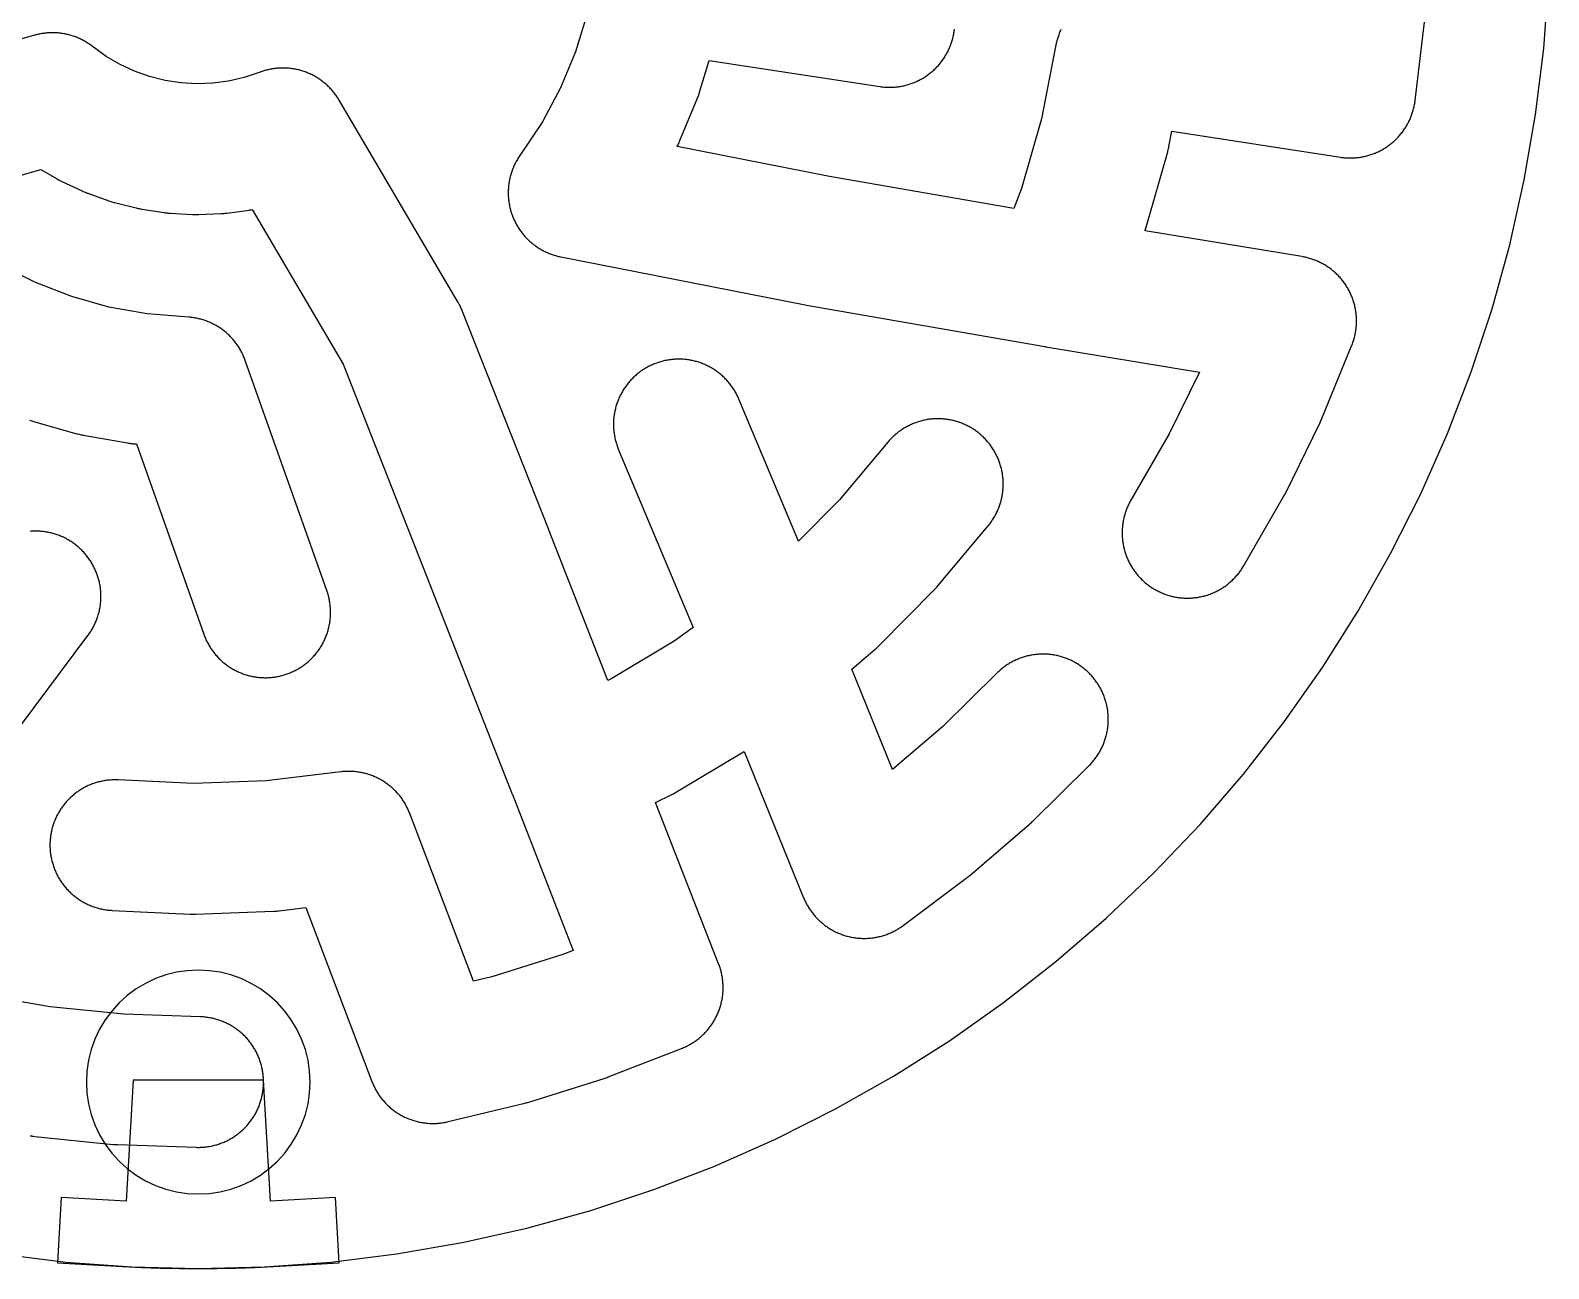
# Model space of a CAD drawing. Header units: millimetres. Extents: x -145 to 145, y -145 to 145.
# Drawn here: x -18 to 144.8, y -145 to -12.3 of the extents above; entities that cross this region are included whole.
import ezdxf

# ---------------------------------------------------------------- set-up
doc = ezdxf.new("R2010")
doc.units = ezdxf.units.MM
for name, color, linetype in [('BOUNDARY', 3, 'CONTINUOUS'), ('CORRIDORS', 1, 'CONTINUOUS'), ('WEDGE_CUT', 1, 'CONTINUOUS')]:
    doc.layers.add(name, color=color, linetype=linetype)

msp = doc.modelspace()

# ---------------------------------------------------------------- linework, layer by layer
at = {"layer": 'BOUNDARY'}
msp.add_lwpolyline([(-21.276, -143.431), (-14.212, -144.302), (-7.115, -144.825), (0, -145), (7.115, -144.825), (14.212, -144.302), (21.276, -143.431), (28.288, -142.214), (35.232, -140.655), (42.091, -138.756), (48.849, -136.524), (55.489, -133.963), (61.995, -131.078), (68.353, -127.879), (74.545, -124.371), (80.558, -120.563), (86.376, -116.465), (91.987, -112.087), (97.376, -107.438), (102.53, -102.53), (107.438, -97.376), (112.087, -91.987), (116.465, -86.376), (120.563, -80.558), (124.371, -74.545), (127.879, -68.353), (131.078, -61.995), (133.963, -55.489), (136.524, -48.849), (138.756, -42.091), (140.655, -35.232), (142.214, -28.288), (143.431, -21.276), (144.302, -14.212), (144.825, -7.115)], dxfattribs=at)
msp.add_lwpolyline([(12, -125), (11.942, -123.824), (11.769, -122.659), (11.483, -121.517), (11.087, -120.408), (10.583, -119.343), (9.978, -118.333), (9.276, -117.387), (8.485, -116.515), (7.613, -115.724), (6.667, -115.022), (5.657, -114.417), (4.592, -113.913), (3.483, -113.517), (2.341, -113.231), (1.176, -113.058), (0, -113), (-1.176, -113.058), (-2.341, -113.231), (-3.483, -113.517), (-4.592, -113.913), (-5.657, -114.417), (-6.667, -115.022), (-7.613, -115.724), (-8.485, -116.515), (-9.276, -117.387), (-9.978, -118.333), (-10.583, -119.343), (-11.087, -120.408), (-11.483, -121.517), (-11.769, -122.659), (-11.942, -123.824), (-12, -125), (-11.942, -126.176), (-11.769, -127.341), (-11.483, -128.483), (-11.087, -129.592), (-10.583, -130.657), (-9.978, -131.667), (-9.276, -132.613), (-8.485, -133.485), (-7.613, -134.276), (-6.667, -134.978), (-5.657, -135.583), (-4.592, -136.087), (-3.483, -136.483), (-2.341, -136.769), (-1.176, -136.942), (0, -137), (1.176, -136.942), (2.341, -136.769), (3.483, -136.483), (4.592, -136.087), (5.657, -135.583), (6.667, -134.978), (7.613, -134.276), (8.485, -133.485), (9.276, -132.613), (9.978, -131.667), (10.583, -130.657), (11.087, -129.592), (11.483, -128.483), (11.769, -127.341), (11.942, -126.176)], close=True, dxfattribs=at)
at = {"layer": 'CORRIDORS'}
for points in [[(41.664, -10.587), (40.45, -14.55), (38.851, -18.4), (36.904, -22.046), (34.412, -25.792), (34.347, -25.892), (34.284, -25.992), (34.223, -26.093), (34.163, -26.195), (34.106, -26.298), (34.049, -26.402), (33.995, -26.508), (33.943, -26.614), (33.892, -26.72), (33.843, -26.828), (33.796, -26.937), (33.75, -27.046), (33.707, -27.156), (33.665, -27.267), (33.626, -27.378), (33.588, -27.49), (33.552, -27.603), (33.518, -27.716), (33.486, -27.83), (33.456, -27.945), (33.428, -28.06), (33.401, -28.175), (33.377, -28.291), (33.355, -28.407), (33.335, -28.524), (33.316, -28.641), (33.3, -28.758), (33.285, -28.875), (33.273, -28.993), (33.262, -29.111), (33.254, -29.229), (33.247, -29.347), (33.243, -29.465), (33.241, -29.583), (33.24, -29.702), (33.242, -29.82), (33.245, -29.938), (33.251, -30.056), (33.258, -30.175), (33.268, -30.292), (33.279, -30.41), (33.293, -30.528), (33.308, -30.645), (33.326, -30.762), (33.345, -30.879), (33.367, -30.995), (33.39, -31.111), (33.415, -31.227), (33.443, -31.342), (33.472, -31.457), (33.503, -31.571), (33.536, -31.684), (33.571, -31.797), (33.608, -31.91), (33.647, -32.021), (33.687, -32.133), (33.73, -32.243), (33.774, -32.353), (33.821, -32.462), (33.869, -32.57), (33.919, -32.677), (33.97, -32.783), (34.024, -32.889), (34.079, -32.993), (34.136, -33.097), (34.195, -33.2), (34.256, -33.301), (34.318, -33.402), (34.382, -33.502), (34.447, -33.6), (34.515, -33.697), (34.584, -33.794), (34.654, -33.889), (34.726, -33.983), (34.8, -34.075), (34.875, -34.166), (34.952, -34.256), (35.03, -34.345), (35.11, -34.433), (35.191, -34.519), (35.274, -34.603), (35.358, -34.686), (35.443, -34.768), (35.53, -34.849), (35.618, -34.927), (35.708, -35.005), (35.799, -35.081), (35.891, -35.155), (35.984, -35.228), (36.079, -35.299), (36.174, -35.368), (36.271, -35.436), (36.369, -35.503), (36.469, -35.567), (36.569, -35.63), (36.67, -35.691), (36.772, -35.751), (36.876, -35.808), (36.98, -35.864), (37.085, -35.919), (37.191, -35.971), (37.298, -36.022), (37.406, -36.071), (37.514, -36.118), (37.624, -36.163), (37.734, -36.206), (37.845, -36.247), (37.956, -36.287), (38.068, -36.325), (38.181, -36.36), (38.295, -36.394), (38.408, -36.426), (38.523, -36.456), (38.638, -36.484), (38.753, -36.51), (38.892, -36.539), (65.082, -41.679), (65.232, -41.707), (90.782, -46.147), (90.814, -46.152), (90.842, -46.157), (90.854, -46.159), (90.883, -46.164), (90.895, -46.166), (107.373, -48.882), (104.117, -55.52), (100.018, -62.62), (99.959, -62.723), (99.903, -62.827), (99.848, -62.932), (99.795, -63.038), (99.744, -63.144), (99.695, -63.252), (99.647, -63.36), (99.601, -63.469), (99.557, -63.579), (99.515, -63.69), (99.475, -63.801), (99.437, -63.913), (99.401, -64.026), (99.366, -64.139), (99.334, -64.253), (99.303, -64.367), (99.274, -64.482), (99.248, -64.597), (99.223, -64.713), (99.2, -64.829), (99.179, -64.945), (99.16, -65.062), (99.144, -65.179), (99.129, -65.297), (99.116, -65.414), (99.105, -65.532), (99.096, -65.65), (99.089, -65.768), (99.084, -65.886), (99.081, -66.005), (99.08, -66.123), (99.081, -66.241), (99.084, -66.36), (99.089, -66.478), (99.096, -66.596), (99.105, -66.714), (99.116, -66.832), (99.129, -66.949), (99.144, -67.067), (99.161, -67.184), (99.18, -67.3), (99.201, -67.417), (99.224, -67.533), (99.249, -67.649), (99.276, -67.764), (99.305, -67.879), (99.335, -67.993), (99.368, -68.107), (99.402, -68.22), (99.439, -68.332), (99.477, -68.444), (99.517, -68.556), (99.603, -68.776), (99.649, -68.885), (99.697, -68.993), (99.746, -69.101), (99.798, -69.208), (99.851, -69.313), (99.906, -69.418), (99.962, -69.522), (100.021, -69.625), (100.081, -69.727), (100.143, -69.828), (100.206, -69.928), (100.271, -70.026), (100.338, -70.124), (100.407, -70.22), (100.477, -70.316), (100.548, -70.41), (100.622, -70.503), (100.697, -70.594), (100.773, -70.685), (100.851, -70.774), (100.93, -70.861), (101.011, -70.948), (101.094, -71.033), (101.177, -71.116), (101.262, -71.199), (101.349, -71.279), (101.437, -71.358), (101.526, -71.436), (101.617, -71.512), (101.708, -71.587), (101.801, -71.66), (101.896, -71.732), (101.991, -71.802), (102.088, -71.87), (102.185, -71.937), (102.284, -72.002), (102.384, -72.065), (102.485, -72.127), (102.587, -72.186), (102.69, -72.245), (102.794, -72.301), (102.899, -72.356), (103.005, -72.409), (103.112, -72.46), (103.219, -72.509), (103.328, -72.556), (103.437, -72.602), (103.547, -72.646), (103.658, -72.688), (103.769, -72.728), (103.881, -72.766), (103.994, -72.802), (104.107, -72.836), (104.221, -72.869), (104.335, -72.899), (104.45, -72.928), (104.565, -72.954), (104.681, -72.979), (104.797, -73.001), (104.914, -73.022), (105.03, -73.041), (105.147, -73.058), (105.265, -73.072), (105.383, -73.085), (105.5, -73.096), (105.618, -73.105), (105.736, -73.112), (105.855, -73.116), (105.973, -73.119), (106.091, -73.12), (106.21, -73.119), (106.328, -73.116), (106.446, -73.11), (106.564, -73.103), (106.682, -73.094), (106.8, -73.083), (106.918, -73.07), (107.035, -73.055), (107.152, -73.037), (107.269, -73.018), (107.385, -72.997), (107.501, -72.974), (107.617, -72.949), (107.732, -72.922), (107.847, -72.893), (107.961, -72.863), (108.075, -72.83), (108.188, -72.795), (108.3, -72.759), (108.412, -72.72), (108.523, -72.68), (108.634, -72.637), (108.744, -72.593), (108.853, -72.547), (108.961, -72.5), (109.068, -72.45), (109.175, -72.399), (109.281, -72.345), (109.386, -72.29), (109.489, -72.234), (109.592, -72.175), (109.694, -72.115), (109.795, -72.053), (109.895, -71.989), (109.993, -71.924), (110.091, -71.857), (110.187, -71.788), (110.282, -71.718), (110.376, -71.646), (110.469, -71.573), (110.561, -71.498), (110.651, -71.421), (110.74, -71.343), (110.828, -71.264), (110.914, -71.183), (110.999, -71.101), (111.082, -71.017), (111.164, -70.931), (111.245, -70.845), (111.324, -70.757), (111.402, -70.668), (111.478, -70.577), (111.552, -70.485), (111.625, -70.392), (111.697, -70.298), (111.767, -70.202), (111.835, -70.105), (111.901, -70.008), (111.966, -69.909), (112.029, -69.809), (112.091, -69.708), (112.142, -69.62), (116.364, -62.307), (116.423, -62.204), (116.479, -62.1), (116.534, -61.995), (116.587, -61.89), (120.306, -54.308), (120.357, -54.201), (120.406, -54.093), (120.454, -53.985), (120.499, -53.877), (123.698, -46.062), (123.742, -45.952), (123.784, -45.841), (123.824, -45.73), (123.863, -45.618), (123.899, -45.505), (123.933, -45.392), (123.966, -45.279), (123.997, -45.164), (124.025, -45.049), (124.052, -44.934), (124.077, -44.819), (124.1, -44.702), (124.121, -44.586), (124.139, -44.469), (124.156, -44.352), (124.171, -44.235), (124.184, -44.117), (124.195, -43.999), (124.204, -43.881), (124.211, -43.763), (124.216, -43.645), (124.219, -43.527), (124.22, -43.408), (124.219, -43.29), (124.216, -43.172), (124.211, -43.054), (124.204, -42.935), (124.195, -42.817), (124.184, -42.7), (124.171, -42.582), (124.156, -42.465), (124.139, -42.348), (124.12, -42.231), (124.099, -42.114), (124.076, -41.998), (124.051, -41.883), (124.025, -41.767), (123.996, -41.653), (123.965, -41.538), (123.933, -41.424), (123.898, -41.311), (123.862, -41.199), (123.823, -41.087), (123.783, -40.976), (123.741, -40.865), (123.697, -40.755), (123.651, -40.646), (123.604, -40.538), (123.554, -40.43), (123.503, -40.324), (123.45, -40.218), (123.395, -40.113), (123.338, -40.009), (123.28, -39.906), (123.22, -39.804), (123.158, -39.703), (123.095, -39.603), (122.963, -39.407), (122.894, -39.311), (122.824, -39.215), (122.752, -39.121), (122.679, -39.028), (122.604, -38.937), (122.528, -38.846), (122.45, -38.757), (122.37, -38.669), (122.29, -38.583), (122.207, -38.498), (122.124, -38.414), (122.038, -38.332), (121.952, -38.252), (121.864, -38.172), (121.775, -38.095), (121.684, -38.018), (121.593, -37.944), (121.5, -37.871), (121.405, -37.799), (121.31, -37.729), (121.213, -37.661), (121.116, -37.594), (121.017, -37.529), (120.917, -37.466), (120.816, -37.404), (120.714, -37.344), (120.611, -37.286), (120.507, -37.23), (120.402, -37.175), (120.296, -37.122), (120.189, -37.071), (120.082, -37.022), (119.973, -36.974), (119.864, -36.929), (119.754, -36.885), (119.643, -36.843), (119.532, -36.803), (119.42, -36.765), (119.308, -36.729), (119.194, -36.694), (119.08, -36.662), (118.966, -36.631), (118.851, -36.603), (118.736, -36.576), (118.62, -36.551), (118.504, -36.529), (118.358, -36.503), (101.546, -33.732), (101.569, -33.667), (101.606, -33.555), (101.641, -33.442), (101.673, -33.334), (103.969, -25.278), (104, -25.164), (104.03, -25.049), (104.058, -24.934), (104.083, -24.818), (104.106, -24.707), (104.426, -23.077), (122.499, -25.849), (122.616, -25.866), (122.733, -25.881), (122.851, -25.894), (122.969, -25.905), (123.087, -25.914), (123.205, -25.921), (123.323, -25.926), (123.441, -25.929), (123.56, -25.93), (123.678, -25.929), (123.796, -25.926), (123.914, -25.921), (124.032, -25.914), (124.15, -25.905), (124.268, -25.894), (124.386, -25.881), (124.503, -25.866), (124.62, -25.849), (124.737, -25.83), (124.854, -25.809), (124.97, -25.787), (125.085, -25.762), (125.201, -25.735), (125.315, -25.706), (125.43, -25.676), (125.543, -25.643), (125.657, -25.609), (125.769, -25.572), (125.881, -25.534), (125.992, -25.494), (126.103, -25.452), (126.213, -25.408), (126.322, -25.362), (126.43, -25.314), (126.538, -25.265), (126.645, -25.214), (126.75, -25.161), (126.855, -25.106), (126.959, -25.049), (127.062, -24.991), (127.164, -24.931), (127.265, -24.869), (127.365, -24.806), (127.464, -24.741), (127.561, -24.674), (127.658, -24.605), (127.753, -24.535), (127.847, -24.464), (127.94, -24.39), (128.032, -24.315), (128.122, -24.239), (128.211, -24.161), (128.299, -24.082), (128.385, -24.001), (128.47, -23.919), (128.554, -23.835), (128.636, -23.75), (128.717, -23.663), (128.796, -23.576), (128.874, -23.486), (128.95, -23.396), (129.025, -23.304), (129.098, -23.211), (129.17, -23.117), (129.24, -23.022), (129.308, -22.925), (129.375, -22.827), (129.44, -22.728), (129.503, -22.629), (129.565, -22.528), (129.625, -22.426), (129.683, -22.323), (129.739, -22.219), (129.794, -22.114), (129.847, -22.008), (129.898, -21.901), (129.947, -21.794), (129.995, -21.685), (130.041, -21.576), (130.084, -21.466), (130.126, -21.355), (130.166, -21.244), (130.205, -21.132), (130.241, -21.02), (130.275, -20.906), (130.308, -20.793), (130.338, -20.678), (130.367, -20.563), (130.393, -20.448), (130.418, -20.332), (130.441, -20.216), (130.462, -20.1), (130.48, -19.983), (130.497, -19.866), (130.511, -19.756), (131.507, -11.371)], [(-40.072, -33.836), (-16.888, -27.157), (-15.209, -28.146), (-15.106, -28.205), (-15.003, -28.262), (-14.899, -28.318), (-14.793, -28.372), (-14.687, -28.424), (-14.621, -28.456), (-12.466, -29.464), (-12.358, -29.513), (-12.25, -29.56), (-12.141, -29.606), (-12.031, -29.65), (-11.92, -29.691), (-11.848, -29.717), (-9.607, -30.515), (-9.495, -30.554), (-9.383, -30.591), (-9.27, -30.626), (-9.156, -30.659), (-9.042, -30.69), (-8.969, -30.709), (-6.663, -31.29), (-6.548, -31.318), (-6.433, -31.344), (-6.317, -31.368), (-6.201, -31.39), (-6.084, -31.41), (-6.012, -31.421), (-3.66, -31.781), (-3.543, -31.798), (-3.426, -31.813), (-3.308, -31.826), (-3.19, -31.837), (-3.072, -31.846), (-2.998, -31.851), (-0.623, -31.986), (-0.505, -31.991), (-0.387, -31.995), (-0.269, -31.997), (-0.15, -31.997), (-0.032, -31.994), (0.045, -31.992), (2.422, -31.9), (2.54, -31.894), (2.658, -31.887), (2.776, -31.877), (2.894, -31.865), (3.011, -31.852), (3.084, -31.843), (5.441, -31.526), (5.558, -31.509), (5.675, -31.49), (5.773, -31.472), (15.528, -48.054), (24.529, -70.851), (33.664, -94.127), (33.683, -94.175), (40.219, -110.892), (39.107, -111.325), (31.498, -113.712), (29.515, -114.19), (22.684, -96.205), (22.641, -96.094), (22.596, -95.985), (22.55, -95.876), (22.501, -95.768), (22.451, -95.661), (22.399, -95.555), (22.345, -95.45), (22.289, -95.345), (22.232, -95.242), (22.173, -95.139), (22.112, -95.038), (22.049, -94.937), (21.985, -94.838), (21.919, -94.74), (21.851, -94.643), (21.782, -94.547), (21.711, -94.452), (21.639, -94.358), (21.565, -94.266), (21.489, -94.175), (21.412, -94.085), (21.334, -93.997), (21.254, -93.91), (21.172, -93.824), (21.089, -93.74), (21.005, -93.657), (20.919, -93.575), (20.832, -93.495), (20.743, -93.416), (20.653, -93.339), (20.562, -93.264), (20.47, -93.19), (20.376, -93.118), (20.282, -93.047), (20.186, -92.978), (20.089, -92.91), (19.99, -92.844), (19.891, -92.78), (19.791, -92.717), (19.689, -92.656), (19.587, -92.597), (19.483, -92.54), (19.379, -92.484), (19.273, -92.43), (19.167, -92.378), (19.06, -92.328), (18.952, -92.28), (18.843, -92.233), (18.734, -92.188), (18.623, -92.145), (18.512, -92.104), (18.401, -92.065), (18.289, -92.028), (18.176, -91.993), (18.062, -91.959), (17.948, -91.928), (17.834, -91.898), (17.718, -91.87), (17.603, -91.845), (17.487, -91.821), (17.371, -91.799), (17.254, -91.779), (17.137, -91.761), (17.02, -91.746), (16.902, -91.732), (16.785, -91.72), (16.667, -91.71), (16.549, -91.702), (16.431, -91.696), (16.312, -91.692), (16.194, -91.69), (16.076, -91.69), (15.957, -91.692), (15.839, -91.696), (15.721, -91.703), (15.603, -91.711), (15.485, -91.721), (15.367, -91.733), (15.302, -91.74), (7.269, -92.709), (-0.502, -92.991), (-8.578, -92.608), (-8.696, -92.603), (-8.815, -92.601), (-8.933, -92.6), (-9.051, -92.601), (-9.17, -92.605), (-9.288, -92.61), (-9.406, -92.618), (-9.524, -92.627), (-9.642, -92.638), (-9.759, -92.652), (-9.877, -92.667), (-9.994, -92.684), (-10.11, -92.704), (-10.227, -92.725), (-10.343, -92.748), (-10.458, -92.773), (-10.573, -92.801), (-10.688, -92.83), (-10.802, -92.861), (-10.916, -92.894), (-11.029, -92.928), (-11.142, -92.965), (-11.253, -93.004), (-11.364, -93.044), (-11.475, -93.087), (-11.585, -93.131), (-11.694, -93.177), (-11.802, -93.225), (-11.909, -93.275), (-12.016, -93.327), (-12.121, -93.38), (-12.226, -93.435), (-12.33, -93.492), (-12.432, -93.551), (-12.534, -93.611), (-12.635, -93.673), (-12.734, -93.737), (-12.833, -93.803), (-12.93, -93.87), (-13.027, -93.938), (-13.122, -94.009), (-13.216, -94.081), (-13.308, -94.154), (-13.4, -94.23), (-13.49, -94.306), (-13.579, -94.384), (-13.666, -94.464), (-13.752, -94.545), (-13.837, -94.628), (-13.92, -94.712), (-14.002, -94.797), (-14.083, -94.884), (-14.162, -94.972), (-14.239, -95.061), (-14.315, -95.152), (-14.39, -95.244), (-14.462, -95.337), (-14.534, -95.432), (-14.603, -95.527), (-14.671, -95.624), (-14.738, -95.722), (-14.802, -95.821), (-14.866, -95.921), (-14.927, -96.023), (-14.986, -96.125), (-15.044, -96.228), (-15.1, -96.332), (-15.155, -96.437), (-15.207, -96.543), (-15.258, -96.65), (-15.307, -96.758), (-15.354, -96.866), (-15.399, -96.976), (-15.443, -97.086), (-15.484, -97.197), (-15.524, -97.308), (-15.562, -97.42), (-15.598, -97.533), (-15.632, -97.646), (-15.664, -97.76), (-15.694, -97.875), (-15.722, -97.989), (-15.748, -98.105), (-15.773, -98.221), (-15.795, -98.337), (-15.815, -98.453), (-15.834, -98.57), (-15.85, -98.687), (-15.865, -98.805), (-15.877, -98.923), (-15.888, -99.04), (-15.896, -99.158), (-15.903, -99.277), (-15.907, -99.395), (-15.909, -99.513), (-15.91, -99.631), (-15.908, -99.75), (-15.905, -99.868), (-15.899, -99.986), (-15.892, -100.104), (-15.882, -100.222), (-15.871, -100.34), (-15.857, -100.457), (-15.842, -100.575), (-15.824, -100.692), (-15.805, -100.809), (-15.783, -100.925), (-15.76, -101.041), (-15.735, -101.156), (-15.707, -101.272), (-15.678, -101.386), (-15.647, -101.5), (-15.614, -101.614), (-15.579, -101.727), (-15.542, -101.839), (-15.503, -101.951), (-15.463, -102.062), (-15.42, -102.173), (-15.376, -102.282), (-15.329, -102.391), (-15.281, -102.499), (-15.231, -102.607), (-15.18, -102.713), (-15.126, -102.819), (-15.071, -102.923), (-15.014, -103.027), (-14.955, -103.13), (-14.894, -103.231), (-14.832, -103.332), (-14.768, -103.431), (-14.703, -103.53), (-14.635, -103.627), (-14.567, -103.723), (-14.496, -103.818), (-14.424, -103.912), (-14.35, -104.005), (-14.275, -104.096), (-14.198, -104.186), (-14.12, -104.275), (-14.04, -104.362), (-13.959, -104.448), (-13.876, -104.533), (-13.792, -104.616), (-13.707, -104.698), (-13.62, -104.778), (-13.532, -104.857), (-13.442, -104.935), (-13.351, -105.011), (-13.259, -105.085), (-13.166, -105.158), (-13.071, -105.229), (-12.976, -105.298), (-12.879, -105.366), (-12.781, -105.432), (-12.682, -105.497), (-12.581, -105.56), (-12.48, -105.621), (-12.378, -105.681), (-12.275, -105.738), (-12.17, -105.794), (-12.065, -105.849), (-11.959, -105.901), (-11.852, -105.952), (-11.744, -106), (-11.636, -106.047), (-11.527, -106.093), (-11.416, -106.136), (-11.306, -106.177), (-11.194, -106.217), (-11.082, -106.255), (-10.969, -106.29), (-10.856, -106.324), (-10.742, -106.356), (-10.627, -106.386), (-10.512, -106.414), (-10.397, -106.44), (-10.281, -106.464), (-10.165, -106.487), (-10.048, -106.507), (-9.931, -106.525), (-9.814, -106.541), (-9.697, -106.556), (-9.579, -106.568), (-9.461, -106.578), (-9.343, -106.587), (-9.242, -106.592), (-0.876, -106.989), (-0.758, -106.994), (-0.639, -106.996), (-0.521, -106.997), (-0.403, -106.996), (-0.29, -106.992), (8.079, -106.688), (8.197, -106.683), (8.315, -106.676), (8.433, -106.667), (8.551, -106.655), (8.663, -106.643), (11.541, -106.296), (18.616, -124.925), (18.659, -125.036), (18.704, -125.145), (18.75, -125.254), (18.799, -125.362), (18.849, -125.469), (18.901, -125.575), (18.955, -125.68), (19.011, -125.785), (19.068, -125.888), (19.127, -125.991), (19.188, -126.092), (19.251, -126.193), (19.315, -126.292), (19.381, -126.39), (19.449, -126.487), (19.518, -126.583), (19.589, -126.678), (19.661, -126.772), (19.735, -126.864), (19.811, -126.955), (19.888, -127.045), (19.966, -127.133), (20.046, -127.22), (20.128, -127.306), (20.211, -127.39), (20.295, -127.473), (20.381, -127.555), (20.468, -127.635), (20.557, -127.714), (20.647, -127.791), (20.738, -127.866), (20.83, -127.94), (20.924, -128.012), (21.018, -128.083), (21.114, -128.152), (21.211, -128.22), (21.31, -128.286), (21.409, -128.35), (21.509, -128.413), (21.611, -128.474), (21.713, -128.533), (21.817, -128.59), (21.921, -128.646), (22.027, -128.7), (22.133, -128.752), (22.24, -128.802), (22.348, -128.85), (22.457, -128.897), (22.566, -128.942), (22.677, -128.985), (22.788, -129.026), (22.899, -129.065), (23.011, -129.102), (23.124, -129.137), (23.238, -129.171), (23.352, -129.202), (23.466, -129.232), (23.582, -129.26), (23.697, -129.285), (23.813, -129.309), (23.929, -129.331), (24.046, -129.351), (24.163, -129.369), (24.28, -129.384), (24.398, -129.398), (24.515, -129.41), (24.633, -129.42), (24.751, -129.428), (24.869, -129.434), (24.988, -129.438), (25.106, -129.44), (25.224, -129.44), (25.343, -129.438), (25.461, -129.434), (25.579, -129.427), (25.697, -129.419), (25.815, -129.409), (25.933, -129.397), (26.05, -129.383), (26.167, -129.367), (26.284, -129.349), (26.401, -129.329), (26.517, -129.307), (26.633, -129.283), (26.8, -129.245), (35.008, -127.267), (35.123, -127.238), (35.237, -127.208), (35.351, -127.175), (35.463, -127.141), (43.518, -124.614), (43.631, -124.578), (43.743, -124.539), (43.854, -124.499), (43.964, -124.457), (51.831, -121.392), (51.941, -121.349), (52.05, -121.303), (52.159, -121.255), (52.266, -121.206), (52.373, -121.155), (52.478, -121.102), (52.583, -121.047), (52.687, -120.99), (52.79, -120.932), (52.892, -120.872), (52.993, -120.81), (53.093, -120.747), (53.192, -120.682), (53.289, -120.615), (53.386, -120.547), (53.576, -120.405), (53.668, -120.332), (53.76, -120.257), (53.851, -120.18), (53.94, -120.103), (54.027, -120.023), (54.114, -119.942), (54.199, -119.86), (54.283, -119.777), (54.365, -119.691), (54.446, -119.605), (54.525, -119.517), (54.603, -119.428), (54.679, -119.338), (54.754, -119.246), (54.827, -119.153), (54.898, -119.059), (54.968, -118.963), (55.037, -118.867), (55.104, -118.769), (55.169, -118.67), (55.232, -118.57), (55.294, -118.469), (55.354, -118.367), (55.412, -118.264), (55.468, -118.16), (55.523, -118.055), (55.576, -117.95), (55.627, -117.843), (55.677, -117.735), (55.724, -117.627), (55.77, -117.518), (55.814, -117.408), (55.856, -117.297), (55.896, -117.186), (55.934, -117.074), (55.97, -116.961), (56.005, -116.848), (56.037, -116.735), (56.068, -116.62), (56.096, -116.505), (56.123, -116.39), (56.148, -116.274), (56.17, -116.158), (56.191, -116.042), (56.21, -115.925), (56.227, -115.808), (56.242, -115.691), (56.255, -115.573), (56.266, -115.455), (56.274, -115.337), (56.281, -115.219), (56.286, -115.101), (56.289, -114.982), (56.29, -114.864), (56.289, -114.746), (56.286, -114.628), (56.281, -114.509), (56.274, -114.391), (56.265, -114.273), (56.253, -114.155), (56.24, -114.038), (56.225, -113.921), (56.208, -113.803), (56.189, -113.687), (56.168, -113.57), (56.145, -113.454), (56.12, -113.338), (56.094, -113.223), (56.065, -113.108), (56.034, -112.994), (56.001, -112.88), (55.967, -112.767), (55.93, -112.655), (55.892, -112.543), (55.852, -112.432), (55.809, -112.321), (49.045, -95.022), (50.78, -94.172), (50.886, -94.119), (50.991, -94.065), (51.095, -94.008), (51.198, -93.95), (51.295, -93.893), (58.482, -89.593), (58.547, -89.553), (64.926, -105.237), (64.971, -105.346), (65.019, -105.455), (65.068, -105.562), (65.119, -105.669), (65.171, -105.775), (65.226, -105.88), (65.282, -105.984), (65.34, -106.087), (65.4, -106.189), (65.462, -106.29), (65.525, -106.39), (65.59, -106.489), (65.656, -106.587), (65.725, -106.684), (65.795, -106.779), (65.866, -106.874), (65.939, -106.967), (66.014, -107.059), (66.09, -107.149), (66.167, -107.238), (66.247, -107.326), (66.327, -107.413), (66.409, -107.498), (66.493, -107.582), (66.578, -107.664), (66.664, -107.745), (66.752, -107.825), (66.841, -107.903), (66.931, -107.979), (67.022, -108.054), (67.115, -108.128), (67.209, -108.199), (67.305, -108.27), (67.401, -108.338), (67.498, -108.405), (67.597, -108.47), (67.697, -108.534), (67.798, -108.596), (67.9, -108.656), (68.002, -108.715), (68.106, -108.771), (68.211, -108.826), (68.317, -108.88), (68.423, -108.931), (68.531, -108.98), (68.639, -109.028), (68.748, -109.074), (68.858, -109.118), (68.968, -109.16), (69.08, -109.201), (69.192, -109.239), (69.304, -109.276), (69.417, -109.31), (69.531, -109.343), (69.645, -109.374), (69.76, -109.403), (69.875, -109.43), (69.991, -109.455), (70.107, -109.478), (70.223, -109.499), (70.34, -109.518), (70.457, -109.535), (70.575, -109.55), (70.692, -109.563), (70.81, -109.574), (70.928, -109.583), (71.046, -109.591), (71.164, -109.596), (71.282, -109.599), (71.401, -109.6), (71.519, -109.599), (71.637, -109.596), (71.756, -109.591), (71.874, -109.585), (71.992, -109.576), (72.11, -109.565), (72.227, -109.552), (72.345, -109.537), (72.462, -109.521), (72.579, -109.502), (72.695, -109.481), (72.811, -109.458), (72.927, -109.434), (73.042, -109.407), (73.157, -109.379), (73.271, -109.348), (73.385, -109.316), (73.498, -109.281), (73.611, -109.245), (73.723, -109.207), (73.834, -109.167), (73.945, -109.125), (74.055, -109.081), (74.164, -109.035), (74.272, -108.988), (74.38, -108.939), (74.487, -108.888), (74.593, -108.835), (74.697, -108.78), (74.801, -108.724), (74.904, -108.665), (75.006, -108.605), (75.107, -108.544), (75.207, -108.48), (75.306, -108.415), (75.404, -108.349), (75.501, -108.28), (75.602, -108.206), (82.365, -103.149), (82.459, -103.077), (82.552, -103.004), (82.644, -102.929), (82.733, -102.854), (89.14, -97.353), (89.229, -97.275), (89.317, -97.196), (89.403, -97.115), (89.489, -97.032), (95.509, -91.11), (95.593, -91.027), (95.675, -90.941), (95.756, -90.855), (95.835, -90.767), (95.913, -90.678), (95.989, -90.588), (96.064, -90.496), (96.137, -90.403), (96.208, -90.309), (96.278, -90.213), (96.347, -90.117), (96.414, -90.019), (96.479, -89.92), (96.542, -89.82), (96.604, -89.719), (96.664, -89.617), (96.722, -89.514), (96.778, -89.41), (96.833, -89.305), (96.886, -89.2), (96.937, -89.093), (96.987, -88.985), (97.034, -88.877), (97.08, -88.768), (97.124, -88.658), (97.166, -88.547), (97.206, -88.436), (97.244, -88.324), (97.28, -88.211), (97.315, -88.098), (97.347, -87.984), (97.378, -87.87), (97.406, -87.755), (97.433, -87.64), (97.458, -87.524), (97.48, -87.408), (97.501, -87.292), (97.52, -87.175), (97.537, -87.058), (97.552, -86.94), (97.565, -86.823), (97.576, -86.705), (97.584, -86.587), (97.591, -86.469), (97.596, -86.351), (97.599, -86.232), (97.6, -86.114), (97.599, -85.996), (97.596, -85.878), (97.591, -85.759), (97.584, -85.641), (97.575, -85.523), (97.563, -85.405), (97.55, -85.288), (97.535, -85.17), (97.518, -85.053), (97.499, -84.937), (97.478, -84.82), (97.455, -84.704), (97.43, -84.588), (97.404, -84.473), (97.375, -84.358), (97.344, -84.244), (97.311, -84.13), (97.277, -84.017), (97.24, -83.905), (97.202, -83.793), (97.162, -83.682), (97.119, -83.571), (97.075, -83.461), (97.03, -83.352), (96.982, -83.244), (96.932, -83.136), (96.881, -83.03), (96.828, -82.924), (96.773, -82.819), (96.716, -82.715), (96.658, -82.612), (96.598, -82.511), (96.536, -82.41), (96.472, -82.31), (96.407, -82.211), (96.34, -82.114), (96.272, -82.017), (96.201, -81.922), (96.13, -81.828), (96.056, -81.735), (95.981, -81.643), (95.905, -81.553), (95.827, -81.464), (95.748, -81.376), (95.667, -81.29), (95.584, -81.205), (95.501, -81.122), (95.415, -81.039), (95.329, -80.959), (95.241, -80.88), (95.152, -80.802), (95.061, -80.726), (94.969, -80.651), (94.876, -80.578), (94.782, -80.507), (94.686, -80.437), (94.59, -80.368), (94.492, -80.302), (94.393, -80.237), (94.293, -80.174), (94.192, -80.112), (94.09, -80.052), (93.987, -79.994), (93.883, -79.938), (93.778, -79.883), (93.672, -79.83), (93.565, -79.779), (93.458, -79.73), (93.349, -79.683), (93.24, -79.637), (93.13, -79.593), (93.02, -79.551), (92.908, -79.511), (92.796, -79.473), (92.683, -79.437), (92.57, -79.403), (92.456, -79.371), (92.342, -79.34), (92.227, -79.312), (92.112, -79.285), (91.996, -79.261), (91.88, -79.238), (91.764, -79.217), (91.647, -79.199), (91.53, -79.182), (91.412, -79.167), (91.295, -79.155), (91.177, -79.144), (91.059, -79.135), (90.941, -79.128), (90.822, -79.124), (90.704, -79.121), (90.586, -79.12), (90.467, -79.121), (90.349, -79.124), (90.231, -79.13), (90.113, -79.137), (89.995, -79.146), (89.877, -79.157), (89.76, -79.171), (89.642, -79.186), (89.525, -79.203), (89.408, -79.222), (89.292, -79.243), (89.176, -79.266), (89.06, -79.291), (88.945, -79.318), (88.83, -79.347), (88.716, -79.378), (88.602, -79.411), (88.489, -79.446), (88.377, -79.482), (88.265, -79.521), (88.154, -79.561), (88.043, -79.604), (87.933, -79.648), (87.824, -79.694), (87.716, -79.742), (87.609, -79.791), (87.502, -79.843), (87.397, -79.896), (87.292, -79.951), (87.188, -80.008), (87.085, -80.066), (86.983, -80.127), (86.883, -80.189), (86.783, -80.252), (86.684, -80.318), (86.587, -80.385), (86.49, -80.453), (86.395, -80.524), (86.301, -80.595), (86.208, -80.669), (86.117, -80.744), (86.027, -80.82), (85.938, -80.899), (85.85, -80.978), (85.764, -81.059), (85.691, -81.13), (79.842, -86.884), (74.456, -91.509), (70.078, -80.745), (72.605, -78.588), (72.694, -78.51), (72.782, -78.431), (72.869, -78.35), (72.954, -78.268), (73.034, -78.189), (78.928, -72.239), (79.011, -72.155), (79.092, -72.068), (79.171, -71.981), (79.25, -71.892), (79.323, -71.805), (84.698, -65.382), (84.773, -65.291), (84.847, -65.198), (84.919, -65.104), (84.99, -65.009), (85.058, -64.913), (85.126, -64.816), (85.191, -64.717), (85.255, -64.618), (85.317, -64.517), (85.378, -64.415), (85.436, -64.313), (85.493, -64.209), (85.548, -64.104), (85.602, -63.999), (85.654, -63.892), (85.703, -63.785), (85.751, -63.677), (85.798, -63.568), (85.842, -63.458), (85.884, -63.348), (85.925, -63.237), (85.964, -63.125), (86.001, -63.012), (86.035, -62.899), (86.068, -62.786), (86.1, -62.671), (86.129, -62.557), (86.156, -62.442), (86.181, -62.326), (86.204, -62.21), (86.226, -62.094), (86.245, -61.977), (86.262, -61.86), (86.278, -61.743), (86.291, -61.625), (86.303, -61.507), (86.312, -61.389), (86.32, -61.271), (86.325, -61.153), (86.329, -61.035), (86.33, -60.916), (86.329, -60.798), (86.327, -60.68), (86.322, -60.562), (86.316, -60.443), (86.307, -60.325), (86.297, -60.208), (86.284, -60.09), (86.27, -59.972), (86.253, -59.855), (86.235, -59.738), (86.214, -59.622), (86.192, -59.506), (86.167, -59.39), (86.141, -59.275), (86.113, -59.16), (86.083, -59.045), (86.05, -58.931), (86.016, -58.818), (85.98, -58.705), (85.943, -58.593), (85.903, -58.482), (85.861, -58.371), (85.818, -58.261), (85.772, -58.152), (85.725, -58.043), (85.676, -57.936), (85.625, -57.829), (85.573, -57.723), (85.518, -57.618), (85.462, -57.514), (85.404, -57.41), (85.344, -57.308), (85.283, -57.207), (85.22, -57.107), (85.155, -57.008), (85.089, -56.91), (85.02, -56.813), (84.951, -56.718), (84.879, -56.623), (84.807, -56.53), (84.732, -56.438), (84.656, -56.348), (84.578, -56.258), (84.499, -56.17), (84.419, -56.083), (84.337, -55.998), (84.254, -55.914), (84.169, -55.832), (84.083, -55.751), (83.995, -55.671), (83.906, -55.593), (83.816, -55.516), (83.724, -55.441), (83.632, -55.368), (83.538, -55.296), (83.443, -55.226), (83.346, -55.157), (83.249, -55.09), (83.15, -55.024), (83.051, -54.961), (82.95, -54.899), (82.848, -54.838), (82.745, -54.78), (82.641, -54.723), (82.537, -54.668), (82.431, -54.614), (82.325, -54.563), (82.217, -54.513), (82.109, -54.465), (82, -54.419), (81.89, -54.375), (81.78, -54.333), (81.669, -54.292), (81.557, -54.254), (81.444, -54.217), (81.331, -54.182), (81.218, -54.149), (81.103, -54.118), (80.989, -54.089), (80.873, -54.062), (80.758, -54.037), (80.642, -54.014), (80.525, -53.993), (80.409, -53.974), (80.292, -53.956), (80.174, -53.941), (80.057, -53.928), (79.939, -53.917), (79.821, -53.907), (79.703, -53.9), (79.585, -53.895), (79.466, -53.891), (79.348, -53.89), (79.23, -53.891), (79.111, -53.893), (78.993, -53.898), (78.875, -53.905), (78.757, -53.913), (78.639, -53.924), (78.522, -53.937), (78.404, -53.951), (78.287, -53.968), (78.17, -53.987), (78.054, -54.007), (77.938, -54.03), (77.822, -54.054), (77.706, -54.081), (77.592, -54.109), (77.477, -54.14), (77.363, -54.172), (77.25, -54.206), (77.137, -54.242), (77.025, -54.28), (76.914, -54.32), (76.803, -54.362), (76.693, -54.406), (76.584, -54.451), (76.476, -54.498), (76.368, -54.548), (76.261, -54.599), (76.155, -54.651), (76.05, -54.706), (75.946, -54.762), (75.843, -54.82), (75.741, -54.88), (75.64, -54.942), (75.54, -55.005), (75.441, -55.07), (75.343, -55.136), (75.247, -55.204), (75.151, -55.274), (75.057, -55.346), (74.964, -55.419), (74.872, -55.493), (74.781, -55.569), (74.692, -55.647), (74.604, -55.726), (74.517, -55.807), (74.432, -55.889), (74.348, -55.972), (74.266, -56.057), (74.185, -56.144), (74.105, -56.231), (74.027, -56.32), (73.962, -56.398), (68.777, -62.594), (64.382, -67.03), (57.984, -51.79), (57.938, -51.682), (57.889, -51.574), (57.839, -51.467), (57.786, -51.36), (57.732, -51.255), (57.677, -51.151), (57.619, -51.047), (57.56, -50.945), (57.499, -50.843), (57.436, -50.743), (57.372, -50.644), (57.306, -50.546), (57.238, -50.449), (57.169, -50.353), (57.098, -50.258), (57.026, -50.164), (56.952, -50.072), (56.876, -49.981), (56.799, -49.891), (56.72, -49.803), (56.64, -49.716), (56.559, -49.63), (56.475, -49.546), (56.391, -49.463), (56.305, -49.382), (56.218, -49.302), (56.129, -49.223), (56.04, -49.146), (55.949, -49.071), (55.856, -48.997), (55.762, -48.924), (55.668, -48.854), (55.572, -48.785), (55.474, -48.717), (55.376, -48.651), (55.277, -48.587), (55.176, -48.525), (55.075, -48.464), (54.972, -48.405), (54.869, -48.347), (54.764, -48.292), (54.659, -48.238), (54.553, -48.186), (54.445, -48.136), (54.337, -48.088), (54.229, -48.041), (54.119, -47.996), (54.009, -47.954), (53.898, -47.913), (53.786, -47.874), (53.674, -47.836), (53.561, -47.801), (53.447, -47.768), (53.333, -47.736), (53.219, -47.707), (53.104, -47.679), (52.988, -47.654), (52.872, -47.63), (52.756, -47.608), (52.639, -47.588), (52.522, -47.571), (52.405, -47.555), (52.287, -47.541), (52.17, -47.529), (52.052, -47.519), (51.934, -47.512), (51.816, -47.506), (51.697, -47.502), (51.579, -47.5), (51.461, -47.5), (51.342, -47.503), (51.224, -47.507), (51.106, -47.513), (50.988, -47.521), (50.87, -47.531), (50.752, -47.543), (50.635, -47.557), (50.518, -47.574), (50.401, -47.592), (50.284, -47.612), (50.168, -47.634), (50.052, -47.658), (49.937, -47.684), (49.822, -47.712), (49.707, -47.742), (49.593, -47.773), (49.48, -47.807), (49.367, -47.843), (49.255, -47.88), (49.143, -47.92), (49.032, -47.961), (48.922, -48.004), (48.813, -48.049), (48.704, -48.096), (48.596, -48.145), (48.489, -48.195), (48.383, -48.247), (48.278, -48.301), (48.173, -48.357), (48.07, -48.415), (47.968, -48.474), (47.866, -48.535), (47.766, -48.598), (47.667, -48.663), (47.569, -48.729), (47.472, -48.796), (47.376, -48.866), (47.281, -48.937), (47.188, -49.009), (47.096, -49.084), (47.005, -49.159), (46.915, -49.237), (46.827, -49.315), (46.74, -49.396), (46.654, -49.477), (46.57, -49.56), (46.487, -49.645), (46.406, -49.731), (46.326, -49.818), (46.248, -49.907), (46.171, -49.997), (46.095, -50.088), (46.022, -50.18), (45.949, -50.274), (45.879, -50.369), (45.81, -50.465), (45.742, -50.562), (45.677, -50.661), (45.613, -50.76), (45.55, -50.861), (45.49, -50.963), (45.431, -51.065), (45.374, -51.169), (45.318, -51.273), (45.264, -51.379), (45.213, -51.485), (45.163, -51.592), (45.114, -51.7), (45.068, -51.809), (45.023, -51.919), (44.981, -52.029), (44.94, -52.14), (44.901, -52.252), (44.864, -52.364), (44.829, -52.477), (44.795, -52.591), (44.764, -52.705), (44.735, -52.819), (44.707, -52.935), (44.682, -53.05), (44.658, -53.166), (44.637, -53.282), (44.617, -53.399), (44.599, -53.516), (44.584, -53.633), (44.57, -53.751), (44.559, -53.869), (44.549, -53.987), (44.541, -54.105), (44.535, -54.223), (44.532, -54.341), (44.53, -54.459), (44.53, -54.578), (44.533, -54.696), (44.537, -54.814), (44.543, -54.932), (44.552, -55.05), (44.562, -55.168), (44.574, -55.286), (44.589, -55.403), (44.605, -55.521), (44.623, -55.638), (44.643, -55.754), (44.665, -55.87), (44.69, -55.986), (44.716, -56.102), (44.744, -56.217), (44.774, -56.331), (44.806, -56.445), (44.839, -56.558), (44.875, -56.671), (44.913, -56.783), (44.952, -56.895), (44.994, -57.006), (45.037, -57.116), (45.076, -57.21), (53.077, -76.268), (51.044, -77.728), (44.353, -81.732), (43.921, -81.943), (37.556, -65.723), (37.551, -65.709), (28.351, -42.409), (28.306, -42.3), (28.26, -42.191), (28.212, -42.082), (28.162, -41.975), (28.111, -41.869), (28.057, -41.763), (28.002, -41.659), (27.945, -41.555), (27.873, -41.431), (15.113, -19.741), (15.053, -19.639), (14.99, -19.539), (14.926, -19.439), (14.86, -19.341), (14.792, -19.244), (14.723, -19.148), (14.652, -19.053), (14.58, -18.96), (14.506, -18.867), (14.43, -18.776), (14.353, -18.686), (14.275, -18.598), (14.195, -18.511), (14.113, -18.425), (14.03, -18.341), (13.946, -18.258), (13.86, -18.176), (13.773, -18.096), (13.595, -17.94), (13.504, -17.865), (13.411, -17.791), (13.318, -17.719), (13.223, -17.648), (13.127, -17.578), (13.03, -17.511), (12.932, -17.445), (12.832, -17.381), (12.732, -17.318), (12.63, -17.257), (12.528, -17.198), (12.424, -17.141), (12.32, -17.085), (12.215, -17.031), (12.109, -16.979), (12.001, -16.929), (11.893, -16.88), (11.785, -16.834), (11.675, -16.789), (11.565, -16.746), (11.454, -16.705), (11.342, -16.666), (11.23, -16.628), (11.117, -16.593), (11.004, -16.56), (10.89, -16.528), (10.775, -16.498), (10.66, -16.471), (10.545, -16.445), (10.429, -16.421), (10.312, -16.399), (10.196, -16.379), (10.079, -16.362), (9.961, -16.346), (9.844, -16.332), (9.726, -16.32), (9.608, -16.31), (9.49, -16.302), (9.372, -16.296), (9.254, -16.292), (9.136, -16.29), (9.017, -16.29), (8.899, -16.292), (8.781, -16.296), (8.663, -16.302), (8.544, -16.311), (8.427, -16.321), (8.309, -16.333), (8.191, -16.347), (8.074, -16.363), (7.957, -16.381), (7.841, -16.401), (7.724, -16.423), (7.608, -16.446), (7.493, -16.472), (7.378, -16.5), (7.263, -16.53), (7.149, -16.561), (7.036, -16.595), (6.923, -16.631), (6.85, -16.655), (4.911, -17.307), (3.251, -17.694), (1.546, -17.923), (-0.162, -17.989), (-1.878, -17.892), (-3.56, -17.634), (-5.23, -17.213), (-6.829, -16.644), (-8.389, -15.914), (-9.871, -15.041), (-11.519, -13.845), (-11.615, -13.776), (-11.712, -13.709), (-11.811, -13.644), (-11.911, -13.58), (-12.011, -13.518), (-12.113, -13.458), (-12.216, -13.399), (-12.32, -13.342), (-12.425, -13.287), (-12.53, -13.234), (-12.637, -13.182), (-12.744, -13.133), (-12.852, -13.085), (-12.961, -13.039), (-13.071, -12.994), (-13.182, -12.952), (-13.293, -12.912), (-13.405, -12.873), (-13.517, -12.836), (-13.63, -12.802), (-13.744, -12.769), (-13.858, -12.738), (-13.973, -12.709), (-14.088, -12.682), (-14.204, -12.657), (-14.32, -12.634), (-14.436, -12.613), (-14.553, -12.593), (-14.67, -12.576), (-14.787, -12.561), (-14.905, -12.548), (-15.023, -12.536), (-15.141, -12.527), (-15.259, -12.52), (-15.377, -12.515), (-15.495, -12.511), (-15.613, -12.51), (-15.732, -12.511), (-15.85, -12.513), (-15.968, -12.518), (-16.086, -12.525), (-16.204, -12.534), (-16.322, -12.544), (-16.44, -12.557), (-16.557, -12.572), (-16.674, -12.588), (-16.791, -12.607), (-16.908, -12.628), (-17.024, -12.65), (-17.14, -12.675), (-17.255, -12.701), (-17.37, -12.73), (-17.484, -12.76), (-17.568, -12.784), (-38.601, -18.844)], [(92.512, -12.169), (92.463, -12.276), (92.415, -12.385), (92.369, -12.494), (92.326, -12.604), (92.284, -12.715), (92.244, -12.826), (92.205, -12.938), (92.169, -13.05), (92.135, -13.164), (92.102, -13.277), (92.072, -13.392), (92.043, -13.507), (92.017, -13.622), (91.981, -13.792), (90.425, -21.721), (88.289, -29.215), (87.478, -31.362), (67.692, -27.924), (51.348, -24.716), (51.366, -24.682), (51.421, -24.577), (51.474, -24.472), (51.525, -24.365), (51.575, -24.258), (51.623, -24.149), (51.656, -24.071), (53.509, -19.609), (53.553, -19.499), (53.596, -19.389), (53.636, -19.278), (53.675, -19.166), (53.712, -19.053), (53.737, -18.973), (54.807, -15.478), (73.079, -18.279), (73.196, -18.296), (73.314, -18.311), (73.431, -18.324), (73.549, -18.335), (73.667, -18.344), (73.785, -18.351), (73.903, -18.356), (74.022, -18.359), (74.14, -18.36), (74.258, -18.359), (74.377, -18.356), (74.495, -18.351), (74.613, -18.344), (74.731, -18.335), (74.849, -18.324), (74.966, -18.311), (75.084, -18.296), (75.201, -18.279), (75.318, -18.26), (75.434, -18.239), (75.55, -18.216), (75.666, -18.192), (75.781, -18.165), (75.896, -18.136), (76.01, -18.106), (76.124, -18.073), (76.237, -18.038), (76.35, -18.002), (76.462, -17.964), (76.573, -17.924), (76.683, -17.882), (76.793, -17.838), (76.902, -17.792), (77.011, -17.744), (77.118, -17.695), (77.225, -17.644), (77.331, -17.591), (77.436, -17.536), (77.539, -17.479), (77.642, -17.421), (77.744, -17.361), (77.845, -17.299), (77.945, -17.235), (78.044, -17.17), (78.142, -17.104), (78.238, -17.035), (78.333, -16.965), (78.427, -16.893), (78.52, -16.82), (78.612, -16.745), (78.702, -16.669), (78.792, -16.591), (78.879, -16.512), (78.966, -16.431), (79.051, -16.348), (79.134, -16.265), (79.217, -16.18), (79.297, -16.093), (79.377, -16.005), (79.454, -15.916), (79.531, -15.826), (79.605, -15.734), (79.678, -15.641), (79.75, -15.547), (79.82, -15.451), (79.888, -15.355), (79.955, -15.257), (80.02, -15.158), (80.083, -15.058), (80.145, -14.957), (80.205, -14.855), (80.263, -14.752), (80.32, -14.648), (80.374, -14.543), (80.427, -14.437), (80.478, -14.331), (80.528, -14.223), (80.575, -14.115), (80.621, -14.006), (80.665, -13.896), (80.707, -13.785), (80.747, -13.674), (80.785, -13.562), (80.821, -13.449), (80.855, -13.336), (80.888, -13.222), (80.918, -13.108), (80.947, -12.993), (80.973, -12.878), (80.998, -12.762), (81.021, -12.646), (81.042, -12.529), (81.06, -12.413), (81.077, -12.295), (81.097, -12.133)], [(-18.094, -54.056), (-17.982, -54.094), (-17.869, -54.13), (-17.756, -54.165), (-17.674, -54.188), (-13.02, -55.49), (-12.906, -55.521), (-12.791, -55.55), (-12.676, -55.577), (-12.56, -55.602), (-12.444, -55.625), (-12.361, -55.641), (-7.604, -56.488), (-7.487, -56.507), (-7.37, -56.525), (-7.253, -56.541), (-7.136, -56.555), (-7.018, -56.567), (-6.933, -56.574), (-6.64, -56.597), (0.593, -76.99), (0.633, -77.101), (0.676, -77.212), (0.72, -77.321), (0.766, -77.43), (0.814, -77.539), (0.863, -77.646), (0.915, -77.752), (0.968, -77.858), (1.023, -77.963), (1.08, -78.066), (1.139, -78.169), (1.199, -78.271), (1.261, -78.372), (1.325, -78.471), (1.391, -78.57), (1.458, -78.667), (1.526, -78.764), (1.597, -78.859), (1.669, -78.953), (1.742, -79.046), (1.817, -79.137), (1.894, -79.227), (1.972, -79.316), (2.052, -79.404), (2.133, -79.49), (2.215, -79.575), (2.299, -79.658), (2.384, -79.74), (2.471, -79.82), (2.559, -79.899), (2.649, -79.977), (2.739, -80.053), (2.831, -80.127), (2.924, -80.2), (3.019, -80.272), (3.115, -80.341), (3.211, -80.409), (3.309, -80.476), (3.408, -80.541), (3.508, -80.604), (3.61, -80.665), (3.712, -80.725), (3.815, -80.783), (3.919, -80.839), (4.024, -80.893), (4.13, -80.946), (4.237, -80.997), (4.345, -81.046), (4.453, -81.093), (4.562, -81.138), (4.672, -81.182), (4.783, -81.223), (4.895, -81.263), (5.007, -81.301), (5.119, -81.337), (5.233, -81.371), (5.347, -81.403), (5.461, -81.433), (5.576, -81.461), (5.691, -81.488), (5.807, -81.512), (5.923, -81.534), (6.04, -81.555), (6.157, -81.573), (6.274, -81.59), (6.391, -81.604), (6.509, -81.617), (6.627, -81.627), (6.745, -81.636), (6.863, -81.642), (6.981, -81.647), (7.099, -81.649), (7.218, -81.65), (7.336, -81.648), (7.454, -81.645), (7.573, -81.64), (7.691, -81.632), (7.809, -81.623), (7.926, -81.611), (8.044, -81.598), (8.161, -81.582), (8.278, -81.565), (8.395, -81.546), (8.511, -81.524), (8.627, -81.501), (8.743, -81.476), (8.858, -81.448), (8.973, -81.419), (9.087, -81.388), (9.201, -81.355), (9.314, -81.32), (9.426, -81.283), (9.538, -81.245), (9.649, -81.204), (9.759, -81.161), (9.869, -81.117), (9.978, -81.071), (10.086, -81.023), (10.193, -80.973), (10.3, -80.921), (10.405, -80.868), (10.51, -80.813), (10.614, -80.756), (10.716, -80.697), (10.818, -80.636), (10.919, -80.574), (11.018, -80.51), (11.117, -80.445), (11.214, -80.378), (11.311, -80.309), (11.406, -80.238), (11.499, -80.166), (11.592, -80.093), (11.774, -79.941), (11.95, -79.783), (12.036, -79.702), (12.12, -79.619), (12.204, -79.535), (12.286, -79.449), (12.366, -79.363), (12.445, -79.274), (12.522, -79.185), (12.598, -79.094), (12.673, -79.002), (12.745, -78.909), (12.817, -78.814), (12.886, -78.719), (12.954, -78.622), (13.02, -78.524), (13.085, -78.425), (13.148, -78.325), (13.209, -78.223), (13.269, -78.121), (13.327, -78.018), (13.383, -77.914), (13.437, -77.808), (13.489, -77.702), (13.54, -77.596), (13.589, -77.488), (13.636, -77.379), (13.681, -77.27), (13.725, -77.16), (13.766, -77.049), (13.806, -76.937), (13.843, -76.825), (13.879, -76.713), (13.913, -76.599), (13.945, -76.485), (13.975, -76.371), (14.003, -76.256), (14.029, -76.141), (14.054, -76.025), (14.076, -75.908), (14.096, -75.792), (14.115, -75.675), (14.131, -75.558), (14.145, -75.44), (14.158, -75.323), (14.168, -75.205), (14.176, -75.087), (14.183, -74.969), (14.187, -74.85), (14.19, -74.732), (14.19, -74.614), (14.188, -74.496), (14.185, -74.377), (14.179, -74.259), (14.171, -74.141), (14.162, -74.023), (14.15, -73.905), (14.137, -73.788), (14.121, -73.67), (14.104, -73.553), (14.084, -73.437), (14.063, -73.32), (14.039, -73.204), (14.014, -73.089), (13.986, -72.974), (13.957, -72.859), (13.926, -72.745), (13.893, -72.631), (13.858, -72.518), (13.821, -72.406), (13.787, -72.31), (5.037, -47.64), (4.997, -47.529), (4.954, -47.418), (4.91, -47.309), (4.864, -47.2), (4.816, -47.091), (4.767, -46.984), (4.715, -46.878), (4.662, -46.772), (4.607, -46.667), (4.55, -46.564), (4.491, -46.461), (4.431, -46.359), (4.369, -46.258), (4.305, -46.159), (4.239, -46.06), (4.172, -45.963), (4.104, -45.866), (4.033, -45.771), (3.961, -45.677), (3.888, -45.584), (3.813, -45.493), (3.736, -45.403), (3.658, -45.314), (3.578, -45.226), (3.497, -45.14), (3.415, -45.055), (3.331, -44.972), (3.246, -44.89), (3.159, -44.81), (3.071, -44.731), (2.981, -44.653), (2.891, -44.577), (2.799, -44.503), (2.706, -44.43), (2.611, -44.358), (2.515, -44.289), (2.419, -44.221), (2.321, -44.154), (2.222, -44.089), (2.122, -44.026), (2.02, -43.965), (1.918, -43.905), (1.815, -43.847), (1.711, -43.791), (1.606, -43.737), (1.5, -43.684), (1.393, -43.633), (1.285, -43.584), (1.177, -43.537), (1.068, -43.492), (0.958, -43.448), (0.847, -43.407), (0.735, -43.367), (0.623, -43.329), (0.511, -43.293), (0.397, -43.259), (0.283, -43.227), (0.169, -43.197), (0.054, -43.169), (-0.061, -43.142), (-0.177, -43.118), (-0.293, -43.096), (-0.41, -43.075), (-0.527, -43.057), (-0.644, -43.04), (-0.761, -43.026), (-0.879, -43.013), (-1.004, -43.002), (-5.481, -42.645), (-9.579, -41.915), (-13.571, -40.799), (-17.451, -39.296), (-21.463, -37.277)], [(-27.796, -98.455), (-11.836, -77.135), (-11.766, -77.04), (-11.698, -76.943), (-11.631, -76.846), (-11.566, -76.747), (-11.502, -76.647), (-11.44, -76.546), (-11.38, -76.444), (-11.322, -76.341), (-11.265, -76.237), (-11.21, -76.132), (-11.157, -76.027), (-11.106, -75.92), (-11.057, -75.813), (-11.009, -75.704), (-10.963, -75.595), (-10.919, -75.485), (-10.877, -75.375), (-10.837, -75.263), (-10.799, -75.152), (-10.762, -75.039), (-10.728, -74.926), (-10.695, -74.812), (-10.664, -74.698), (-10.636, -74.583), (-10.609, -74.468), (-10.584, -74.352), (-10.561, -74.236), (-10.54, -74.12), (-10.521, -74.003), (-10.504, -73.886), (-10.489, -73.768), (-10.476, -73.651), (-10.465, -73.533), (-10.456, -73.415), (-10.449, -73.297), (-10.444, -73.179), (-10.441, -73.06), (-10.44, -72.942), (-10.441, -72.824), (-10.444, -72.705), (-10.449, -72.587), (-10.456, -72.469), (-10.465, -72.351), (-10.476, -72.233), (-10.489, -72.116), (-10.504, -71.998), (-10.521, -71.881), (-10.539, -71.764), (-10.56, -71.648), (-10.583, -71.532), (-10.608, -71.416), (-10.635, -71.301), (-10.663, -71.186), (-10.694, -71.072), (-10.726, -70.958), (-10.761, -70.845), (-10.797, -70.732), (-10.836, -70.62), (-10.876, -70.509), (-10.918, -70.398), (-10.962, -70.288), (-11.007, -70.179), (-11.055, -70.071), (-11.104, -69.963), (-11.156, -69.857), (-11.209, -69.751), (-11.263, -69.646), (-11.32, -69.542), (-11.378, -69.439), (-11.438, -69.337), (-11.5, -69.236), (-11.563, -69.137), (-11.629, -69.038), (-11.695, -68.94), (-11.764, -68.844), (-11.834, -68.748), (-11.906, -68.654), (-11.979, -68.561), (-12.054, -68.469), (-12.13, -68.379), (-12.208, -68.29), (-12.287, -68.202), (-12.368, -68.116), (-12.45, -68.031), (-12.534, -67.947), (-12.619, -67.865), (-12.705, -67.784), (-12.793, -67.705), (-12.882, -67.627), (-12.973, -67.551), (-13.065, -67.476), (-13.158, -67.403), (-13.252, -67.331), (-13.347, -67.261), (-13.444, -67.193), (-13.541, -67.126), (-13.64, -67.061), (-13.74, -66.998), (-13.841, -66.936), (-13.943, -66.876), (-14.046, -66.818), (-14.15, -66.761), (-14.255, -66.707), (-14.361, -66.654), (-14.468, -66.602), (-14.575, -66.553), (-14.683, -66.506), (-14.793, -66.46), (-14.902, -66.416), (-15.013, -66.374), (-15.124, -66.334), (-15.236, -66.296), (-15.349, -66.26), (-15.462, -66.225), (-15.576, -66.193), (-15.69, -66.162), (-15.805, -66.134), (-15.92, -66.107), (-16.036, -66.082), (-16.152, -66.059), (-16.269, -66.039), (-16.386, -66.02), (-16.503, -66.003), (-16.62, -65.988), (-16.738, -65.975), (-16.855, -65.964), (-16.973, -65.956), (-17.092, -65.949), (-17.21, -65.944), (-17.328, -65.941), (-17.446, -65.94), (-17.565, -65.941), (-17.683, -65.944), (-17.801, -65.949), (-17.919, -65.956), (-18.037, -65.966)], [(-18.014, -130.76), (-17.897, -130.779), (-17.78, -130.796), (-17.663, -130.811), (-17.545, -130.824), (-9.146, -131.678), (-9.028, -131.689), (-8.91, -131.698), (-8.792, -131.705), (-8.675, -131.71), (-0.237, -131.996), (-0.119, -131.999), (-0.001, -132), (0.118, -131.999), (0.236, -131.996), (0.354, -131.991), (0.472, -131.984), (0.59, -131.975), (0.708, -131.964), (0.826, -131.951), (0.943, -131.936), (1.06, -131.919), (1.177, -131.9), (1.294, -131.879), (1.41, -131.857), (1.525, -131.832), (1.641, -131.805), (1.755, -131.776), (1.87, -131.746), (1.983, -131.713), (2.097, -131.679), (2.209, -131.642), (2.321, -131.604), (2.432, -131.564), (2.543, -131.522), (2.653, -131.478), (2.762, -131.432), (2.87, -131.384), (2.978, -131.335), (3.084, -131.284), (3.19, -131.231), (3.295, -131.176), (3.399, -131.119), (3.502, -131.061), (3.604, -131.001), (3.705, -130.939), (3.805, -130.876), (3.903, -130.811), (4.001, -130.744), (4.098, -130.675), (4.193, -130.605), (4.287, -130.534), (4.38, -130.46), (4.472, -130.386), (4.562, -130.309), (4.651, -130.231), (4.739, -130.152), (4.825, -130.071), (4.91, -129.989), (4.994, -129.905), (5.076, -129.82), (5.157, -129.734), (5.236, -129.646), (5.314, -129.557), (5.39, -129.466), (5.465, -129.374), (5.538, -129.281), (5.61, -129.187), (5.68, -129.092), (5.748, -128.995), (5.815, -128.897), (5.88, -128.799), (5.943, -128.699), (6.005, -128.598), (6.065, -128.496), (6.123, -128.393), (6.179, -128.289), (6.234, -128.184), (6.287, -128.078), (6.338, -127.971), (6.387, -127.864), (6.435, -127.755), (6.481, -127.646), (6.524, -127.536), (6.566, -127.426), (6.606, -127.314), (6.645, -127.202), (6.681, -127.09), (6.715, -126.976), (6.748, -126.863), (6.778, -126.748), (6.807, -126.633), (6.833, -126.518), (6.858, -126.402), (6.881, -126.286), (6.902, -126.17), (6.92, -126.053), (6.937, -125.936), (6.952, -125.819), (6.965, -125.701), (6.976, -125.583), (6.985, -125.465), (6.991, -125.347), (6.996, -125.229), (6.999, -125.11), (7, -124.992), (6.999, -124.874), (6.996, -124.756), (6.991, -124.637), (6.983, -124.519), (6.974, -124.401), (6.963, -124.283), (6.95, -124.166), (6.935, -124.049), (6.918, -123.931), (6.899, -123.815), (6.878, -123.698), (6.855, -123.582), (6.83, -123.467), (6.803, -123.351), (6.774, -123.237), (6.743, -123.122), (6.711, -123.009), (6.676, -122.895), (6.64, -122.783), (6.601, -122.671), (6.561, -122.56), (6.519, -122.449), (6.475, -122.339), (6.429, -122.23), (6.381, -122.122), (6.331, -122.015), (6.28, -121.908), (6.227, -121.802), (6.172, -121.698), (6.115, -121.594), (6.057, -121.491), (5.997, -121.389), (5.935, -121.288), (5.871, -121.188), (5.806, -121.09), (5.739, -120.992), (5.67, -120.896), (5.6, -120.8), (5.528, -120.706), (5.455, -120.613), (5.38, -120.522), (5.304, -120.432), (5.226, -120.343), (5.146, -120.255), (5.065, -120.169), (4.983, -120.084), (4.899, -120), (4.814, -119.918), (4.727, -119.837), (4.639, -119.758), (4.55, -119.681), (4.46, -119.604), (4.368, -119.53), (4.275, -119.457), (4.18, -119.385), (4.085, -119.315), (3.988, -119.247), (3.89, -119.181), (3.792, -119.116), (3.692, -119.052), (3.59, -118.991), (3.488, -118.931), (3.385, -118.873), (3.281, -118.817), (3.176, -118.762), (3.07, -118.709), (2.964, -118.658), (2.856, -118.609), (2.748, -118.562), (2.638, -118.516), (2.528, -118.473), (2.418, -118.431), (2.306, -118.391), (2.194, -118.353), (2.082, -118.317), (1.968, -118.282), (1.855, -118.25), (1.74, -118.22), (1.625, -118.191), (1.51, -118.165), (1.394, -118.14), (1.278, -118.118), (1.162, -118.097), (1.045, -118.078), (0.928, -118.062), (0.81, -118.047), (0.693, -118.034), (0.575, -118.024), (0.457, -118.015), (0.339, -118.008), (0.237, -118.004), (-7.967, -117.726), (-15.897, -116.92), (-23.747, -115.58)]]:
    msp.add_lwpolyline(points, dxfattribs=at)
at = {"layer": 'WEDGE_CUT'}
msp.add_lwpolyline([(-7, -124.804), (-7.728, -137.783), (-14.717, -137.391), (-15.109, -144.38), (-8.12, -144.772), (-6.091, -144.872), (-4.062, -144.943), (-2.031, -144.986), (0, -145), (2.031, -144.986), (4.062, -144.943), (6.091, -144.872), (8.12, -144.772), (15.109, -144.38), (14.717, -137.391), (7.728, -137.783), (7, -124.804)], close=True, dxfattribs=at)

doc.saveas('drawing.dxf')
